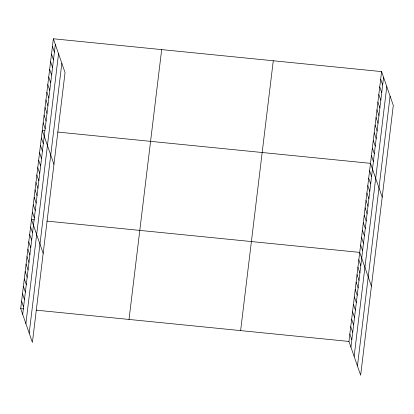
<?xml version="1.0" encoding="UTF-8"?>
<svg xmlns="http://www.w3.org/2000/svg" width="414" height="414" viewBox="0 0 414 414"><rect width="100%" height="100%" fill="white"/><g stroke="black" fill="none" stroke-linecap="round" stroke-linejoin="round"><path stroke-width="0.62" d="M53.349 38.776L65.05 72.564L32.401 342.399L20.7 308.611L53.349 38.776L381.599 71.601L393.3 105.389L360.651 375.224L348.95 341.436L381.599 71.601M22.682 314.335L55.331 44.495M25.885 323.593L58.54 53.758M29.192 333.135L61.841 63.301M129.023 319.448L161.672 49.608M240.627 330.605L273.276 60.77M350.927 347.16L383.581 77.32M354.136 356.418L386.79 86.583M357.442 365.96L390.091 96.126M44.629 130.757L42.249 130.519L53.949 164.306M57.722 132.066L370.499 163.344L382.2 197.131M34.45 219.865L31.474 219.565L43.175 253.352M46.948 221.112L359.725 252.39L371.425 286.177M20.7 308.611L23.676 308.911M36.173 310.158L348.95 341.436M380.673 79.245L382.655 84.963M379.752 86.893L381.729 92.612M378.826 94.537L380.808 100.255M377.899 102.18L379.881 107.904M376.973 109.829L378.955 115.547M376.052 117.472L378.029 123.191M375.125 125.116L377.107 130.84M374.199 132.765L376.181 138.483M373.273 140.408L375.255 146.126M372.352 148.057L374.328 153.775M371.425 155.7L373.402 161.419M369.599 170.765L371.581 176.483M368.703 178.186L370.685 183.904M367.803 185.607L369.785 191.325M366.907 193.027L368.89 198.746M366.007 200.448L367.989 206.167M365.112 207.869L367.094 213.588M364.211 215.29L366.193 221.009M363.316 222.711L365.298 228.43M362.416 230.132L364.398 235.851M361.52 237.548L363.502 243.272M360.62 244.969L362.602 250.693M358.824 259.811L360.806 265.529M357.929 267.232L359.911 272.95M357.028 274.653L359.01 280.371M356.133 282.074L358.115 287.792M355.233 289.495L357.215 295.213M354.337 296.916L356.319 302.634M353.437 304.337L355.419 310.055M352.542 311.758L354.519 317.476M351.641 319.178L353.623 324.897M350.746 326.594L352.723 332.318M349.846 334.015L351.828 339.739M52.428 46.42L54.405 52.138M51.502 54.068L53.484 59.787M50.575 61.712L52.557 67.43M49.649 69.355L51.631 75.079M48.728 77.004L50.705 82.722M47.801 84.647L49.783 90.366M46.875 92.291L48.857 98.014M45.949 99.94L47.931 105.658M45.028 107.583L47.005 113.301M44.101 115.232L46.078 120.95M43.175 122.875L45.157 128.594M41.353 137.94L43.33 143.658M40.453 145.361L42.435 151.079M39.558 152.782L41.535 158.5M38.657 160.202L40.639 165.921M37.762 167.623L39.739 173.342M36.862 175.044L38.844 180.763M35.966 182.465L37.943 188.184M35.066 189.886L37.048 195.605M34.171 197.307L36.147 203.026M33.27 204.723L35.252 210.447M32.375 212.144L34.352 217.867M30.579 226.986L32.556 232.704M29.679 234.407L31.661 240.125M28.783 241.828L30.76 247.546M27.883 249.249L29.865 254.967M26.988 256.67L28.964 262.388M26.087 264.091L28.069 269.809M25.192 271.512L27.169 277.23M24.291 278.933L26.273 284.651M23.396 286.353L25.373 292.072M22.496 293.769L24.478 299.493M21.6 301.19L23.577 306.914"/></g></svg>
